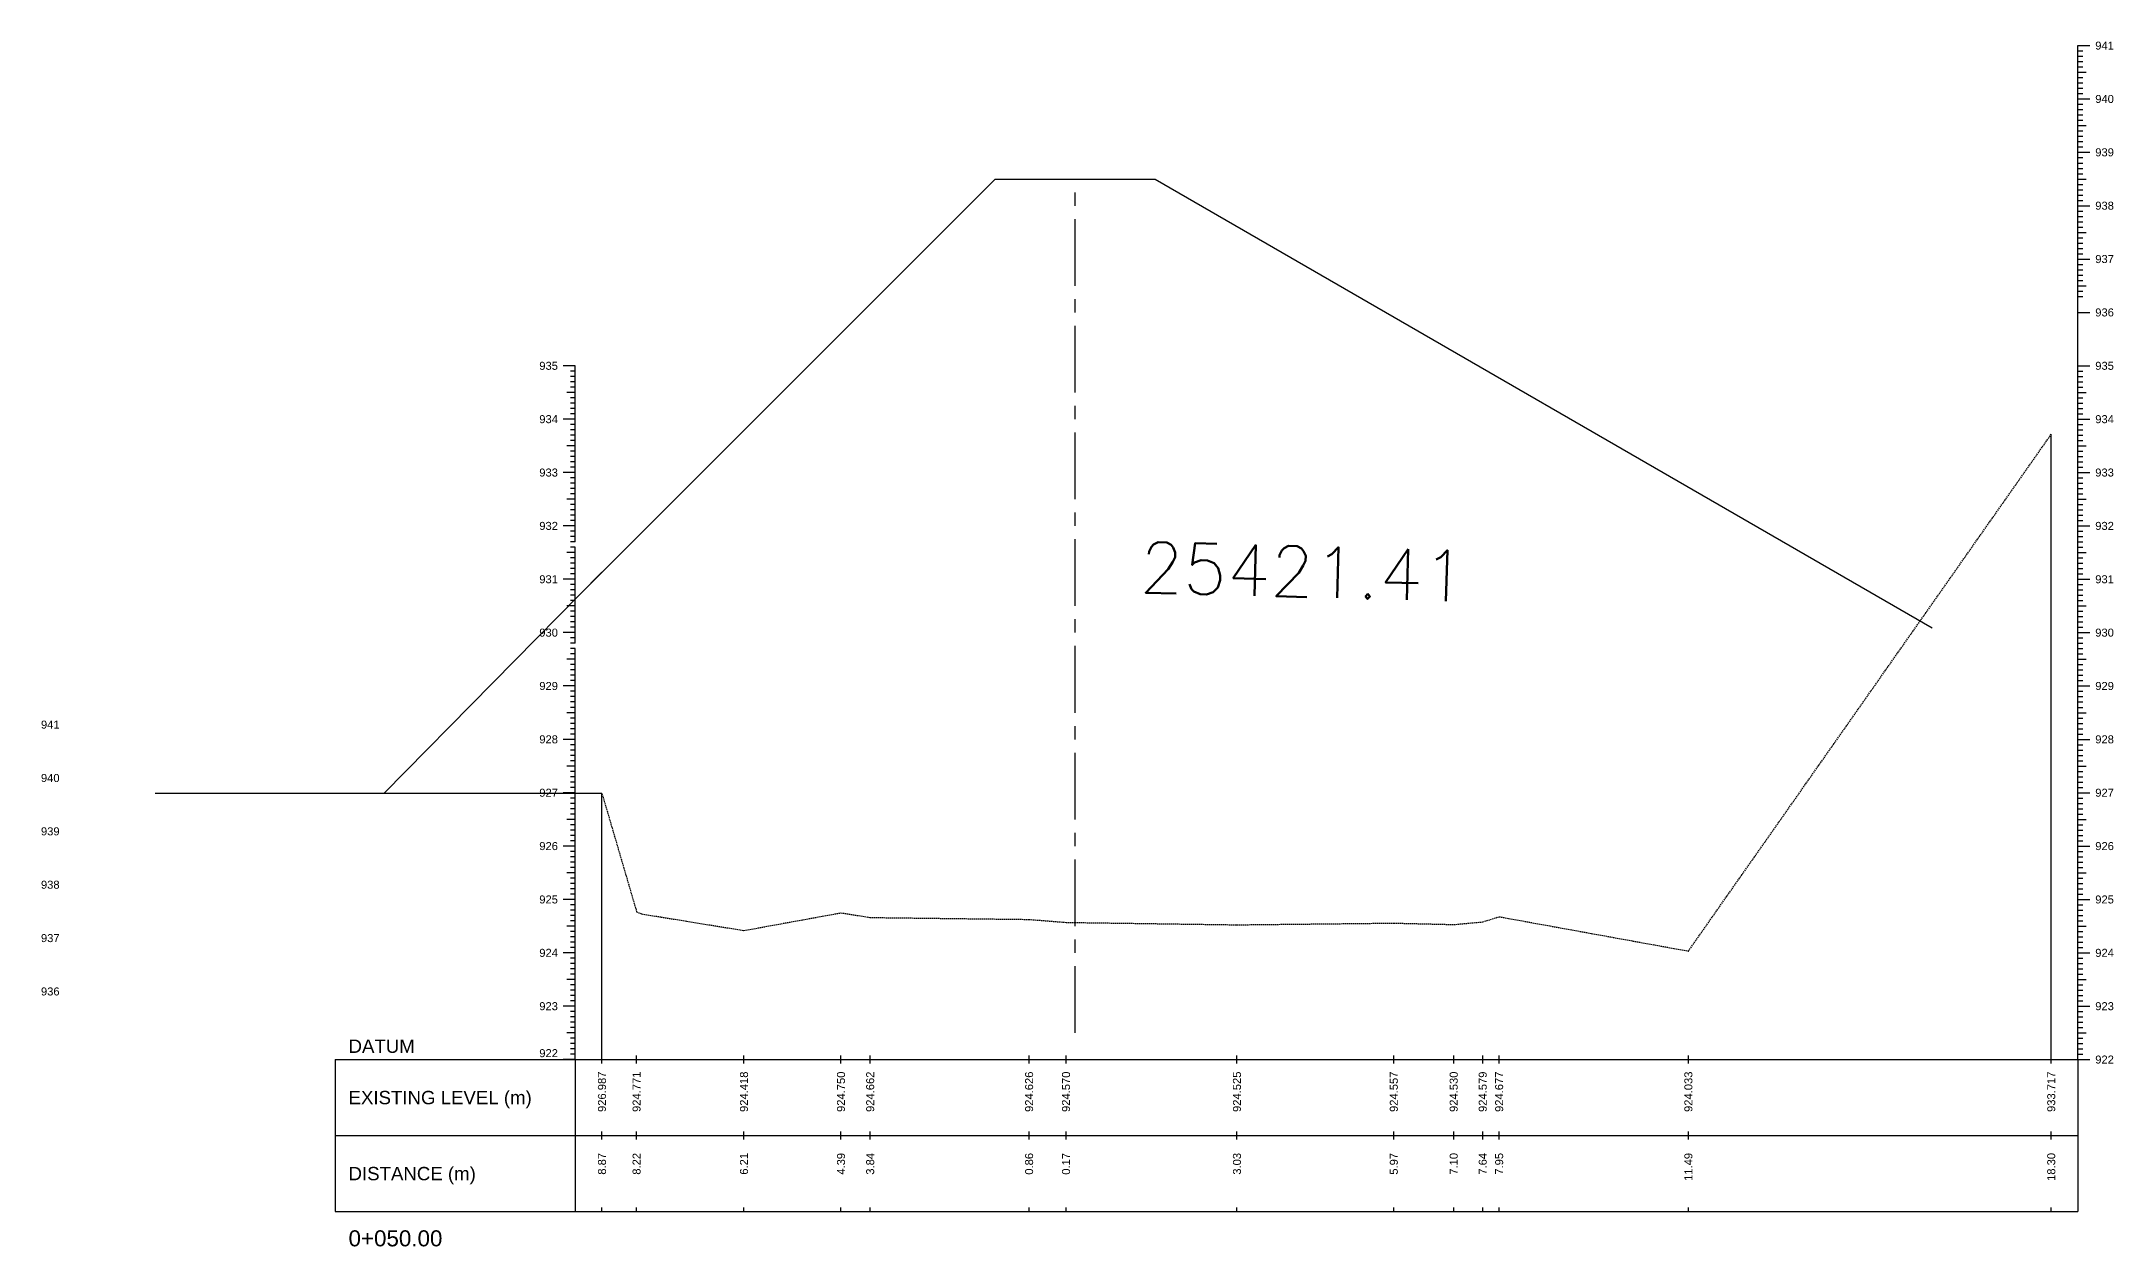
# Model space of a CAD drawing. Header units: millimetres. Extents: x 1849 to 4221, y 1726 to 2718.
# Drawn here: x 2272.4 to 2660.8, y 1781.8 to 2007.6 of the extents above; entities that cross this region are included whole.
import ezdxf
from ezdxf.enums import TextEntityAlignment as Align

# ---------------------------------------------------------------- set-up
doc = ezdxf.new("R2010")
doc.units = ezdxf.units.MM
doc.linetypes.add('CENTER', pattern=[2, 1.25, -0.25, 0.25, -0.25])
doc.linetypes.add('HIDDEN', pattern=[0.375, 0.25, -0.125])
for name, color, linetype in [('CL', 6, 'CENTER'), ('CS_Drawing', 7, 'Continuous'), ('GL', 3, 'HIDDEN')]:
    doc.layers.add(name, color=color, linetype=linetype)
doc.styles.add('romans', font='romans.shx')
doc.styles.get("Standard").update_dxf_attribs({"font": 'arial.ttf'})

msp = doc.modelspace()

# ---------------------------------------------------------------- linework, layer by layer
for p, q in [((2451.15, 1981.87), (2372.45, 1903.17)), ((2451.15, 1981.87), (2481.15, 1981.87)), ((2481.15, 1981.87), (2626.81, 1897.78)), ((2654.12, 1946.87), (2654.12, 1956.87)), ((2377.45, 1908.17), (2336.54, 1866.74)), ((2377.45, 1866.74), (2293.71, 1866.74))]:
    msp.add_line(p, q)
at = {"layer": 'CL', "ltscale": 10}
msp.add_line((2466.15, 1821.87), (2466.15, 1981.87), dxfattribs=at)
at = {"layer": 'CS_Drawing'}
for p, q in [((2654.12, 2006.87), (2656.37, 2006.87)), ((2654.12, 2006.87), (2655.69, 2006.87)), ((2654.12, 2006.87), (2655.02, 2006.87)), ((2654.12, 1956.87), (2654.12, 2006.87)), ((2654.12, 2005.87), (2655.02, 2005.87)), ((2654.12, 2004.87), (2655.02, 2004.87)), ((2654.12, 2003.87), (2655.02, 2003.87)), ((2654.12, 2002.87), (2655.02, 2002.87)), ((2654.12, 2001.87), (2655.69, 2001.87)), ((2654.12, 2001.87), (2655.02, 2001.87)), ((2654.12, 2000.87), (2655.02, 2000.87)), ((2654.12, 1999.87), (2655.02, 1999.87)), ((2654.12, 1998.87), (2655.02, 1998.87)), ((2654.12, 1997.87), (2655.02, 1997.87)), ((2654.12, 1996.87), (2656.37, 1996.87)), ((2654.12, 1996.87), (2655.69, 1996.87)), ((2654.12, 1996.87), (2655.02, 1996.87)), ((2654.12, 1995.87), (2655.02, 1995.87)), ((2654.12, 1994.87), (2655.02, 1994.87)), ((2654.12, 1993.87), (2655.02, 1993.87)), ((2654.12, 1992.87), (2655.02, 1992.87)), ((2654.12, 1991.87), (2655.69, 1991.87)), ((2654.12, 1991.87), (2655.02, 1991.87)), ((2654.12, 1990.87), (2655.02, 1990.87)), ((2654.12, 1989.87), (2655.02, 1989.87)), ((2654.12, 1988.87), (2655.02, 1988.87)), ((2654.12, 1987.87), (2655.02, 1987.87)), ((2654.12, 1986.87), (2656.37, 1986.87)), ((2654.12, 1986.87), (2655.69, 1986.87)), ((2654.12, 1986.87), (2655.02, 1986.87)), ((2654.12, 1985.87), (2655.02, 1985.87)), ((2654.12, 1984.87), (2655.02, 1984.87)), ((2654.12, 1983.87), (2655.02, 1983.87)), ((2654.12, 1982.87), (2655.02, 1982.87)), ((2654.12, 1981.87), (2655.69, 1981.87)), ((2654.12, 1981.87), (2655.02, 1981.87)), ((2654.12, 1980.87), (2655.02, 1980.87)), ((2654.12, 1979.87), (2655.02, 1979.87)), ((2654.12, 1978.87), (2655.02, 1978.87)), ((2654.12, 1977.87), (2655.02, 1977.87)), ((2654.12, 1976.87), (2656.37, 1976.87)), ((2654.12, 1976.87), (2655.69, 1976.87)), ((2654.12, 1976.87), (2655.02, 1976.87)), ((2654.12, 1975.87), (2655.02, 1975.87)), ((2654.12, 1974.87), (2655.02, 1974.87)), ((2654.12, 1973.87), (2655.02, 1973.87)), ((2654.12, 1972.87), (2655.02, 1972.87)), ((2654.12, 1971.87), (2655.69, 1971.87)), ((2654.12, 1971.87), (2655.02, 1971.87)), ((2654.12, 1970.87), (2655.02, 1970.87)), ((2654.12, 1969.87), (2655.02, 1969.87)), ((2654.12, 1968.87), (2655.02, 1968.87)), ((2654.12, 1967.87), (2655.02, 1967.87)), ((2654.12, 1966.87), (2656.37, 1966.87)), ((2654.12, 1966.87), (2655.69, 1966.87)), ((2654.12, 1966.87), (2655.02, 1966.87)), ((2654.12, 1965.87), (2655.02, 1965.87)), ((2654.12, 1964.87), (2655.02, 1964.87)), ((2654.12, 1963.87), (2655.02, 1963.87)), ((2654.12, 1962.87), (2655.02, 1962.87)), ((2654.12, 1961.87), (2655.69, 1961.87)), ((2654.12, 1961.87), (2655.02, 1961.87)), ((2654.12, 1960.87), (2655.02, 1960.87)), ((2654.12, 1959.87), (2655.02, 1959.87)), ((2654.12, 1956.87), (2656.37, 1956.87)), ((2372.45, 1946.87), (2370.2, 1946.87)), ((2372.45, 1946.87), (2370.88, 1946.87)), ((2372.45, 1946.87), (2371.55, 1946.87)), ((2372.45, 1913.87), (2372.45, 1946.87)), ((2654.12, 1946.87), (2656.37, 1946.87)), ((2654.12, 1946.87), (2655.69, 1946.87)), ((2654.12, 1946.87), (2655.02, 1946.87)), ((2654.12, 1816.87), (2654.12, 1946.87)), ((2372.45, 1945.87), (2371.55, 1945.87)), ((2372.45, 1944.87), (2371.55, 1944.87)), ((2372.45, 1943.87), (2371.55, 1943.87)), ((2372.45, 1942.87), (2371.55, 1942.87)), ((2654.12, 1945.87), (2655.02, 1945.87)), ((2654.12, 1944.87), (2655.02, 1944.87)), ((2654.12, 1943.87), (2655.02, 1943.87)), ((2654.12, 1942.87), (2655.02, 1942.87)), ((2372.45, 1941.87), (2370.88, 1941.87)), ((2372.45, 1941.87), (2371.55, 1941.87)), ((2372.45, 1940.87), (2371.55, 1940.87)), ((2372.45, 1939.87), (2371.55, 1939.87)), ((2372.45, 1938.87), (2371.55, 1938.87)), ((2654.12, 1941.87), (2655.69, 1941.87)), ((2654.12, 1941.87), (2655.02, 1941.87)), ((2654.12, 1940.87), (2655.02, 1940.87)), ((2654.12, 1939.87), (2655.02, 1939.87)), ((2654.12, 1938.87), (2655.02, 1938.87)), ((2372.45, 1936.87), (2370.2, 1936.87)), ((2372.45, 1936.87), (2370.88, 1936.87)), ((2372.45, 1937.87), (2371.55, 1937.87)), ((2372.45, 1936.87), (2371.55, 1936.87)), ((2372.45, 1935.87), (2371.55, 1935.87)), ((2372.45, 1934.87), (2371.55, 1934.87)), ((2654.12, 1937.87), (2655.02, 1937.87)), ((2654.12, 1936.87), (2656.37, 1936.87)), ((2654.12, 1936.87), (2655.69, 1936.87)), ((2654.12, 1936.87), (2655.02, 1936.87)), ((2654.12, 1935.87), (2655.02, 1935.87)), ((2654.12, 1934.87), (2655.02, 1934.87)), ((2372.45, 1931.87), (2370.88, 1931.87)), ((2372.45, 1933.87), (2371.55, 1933.87)), ((2372.45, 1932.87), (2371.55, 1932.87)), ((2372.45, 1931.87), (2371.55, 1931.87)), ((2372.45, 1930.87), (2371.55, 1930.87)), ((2649.12, 1816.87), (2649.12, 1934.04)), ((2654.12, 1933.87), (2655.02, 1933.87)), ((2654.12, 1932.87), (2655.02, 1932.87)), ((2654.12, 1931.87), (2655.69, 1931.87)), ((2654.12, 1931.87), (2655.02, 1931.87)), ((2654.12, 1930.87), (2655.02, 1930.87)), ((2372.45, 1926.87), (2370.2, 1926.87)), ((2372.45, 1926.87), (2370.88, 1926.87)), ((2372.45, 1929.87), (2371.55, 1929.87)), ((2372.45, 1928.87), (2371.55, 1928.87)), ((2372.45, 1927.87), (2371.55, 1927.87)), ((2372.45, 1926.87), (2371.55, 1926.87)), ((2654.12, 1929.87), (2655.02, 1929.87)), ((2654.12, 1928.87), (2655.02, 1928.87)), ((2654.12, 1927.87), (2655.02, 1927.87)), ((2654.12, 1926.87), (2656.37, 1926.87)), ((2654.12, 1926.87), (2655.69, 1926.87)), ((2654.12, 1926.87), (2655.02, 1926.87)), ((2372.45, 1925.87), (2371.55, 1925.87)), ((2372.45, 1924.87), (2371.55, 1924.87)), ((2372.45, 1923.87), (2371.55, 1923.87)), ((2372.45, 1922.87), (2371.55, 1922.87)), ((2654.12, 1925.87), (2655.02, 1925.87)), ((2654.12, 1924.87), (2655.02, 1924.87)), ((2654.12, 1923.87), (2655.02, 1923.87)), ((2654.12, 1922.87), (2655.02, 1922.87)), ((2372.45, 1921.87), (2370.88, 1921.87)), ((2372.45, 1921.87), (2371.55, 1921.87)), ((2372.45, 1920.87), (2371.55, 1920.87)), ((2372.45, 1919.87), (2371.55, 1919.87)), ((2372.45, 1918.87), (2371.55, 1918.87)), ((2654.12, 1921.87), (2655.69, 1921.87)), ((2654.12, 1921.87), (2655.02, 1921.87)), ((2654.12, 1920.87), (2655.02, 1920.87)), ((2654.12, 1919.87), (2655.02, 1919.87)), ((2654.12, 1918.87), (2655.02, 1918.87)), ((2372.45, 1916.87), (2370.2, 1916.87)), ((2372.45, 1916.87), (2370.88, 1916.87)), ((2372.45, 1917.87), (2371.55, 1917.87)), ((2372.45, 1916.87), (2371.55, 1916.87)), ((2372.45, 1915.87), (2371.55, 1915.87)), ((2654.12, 1917.87), (2655.02, 1917.87)), ((2654.12, 1916.87), (2656.37, 1916.87)), ((2654.12, 1916.87), (2655.69, 1916.87)), ((2654.12, 1916.87), (2655.02, 1916.87)), ((2654.12, 1915.87), (2655.02, 1915.87)), ((2372.45, 1911.87), (2370.88, 1911.87)), ((2372.45, 1914.87), (2371.55, 1914.87)), ((2372.45, 1913.87), (2371.55, 1913.87)), ((2372.45, 1912.87), (2371.55, 1912.87)), ((2372.45, 1911.87), (2371.55, 1911.87)), ((2372.45, 1894.87), (2372.45, 1912.87)), ((2654.12, 1914.87), (2655.02, 1914.87)), ((2654.12, 1913.87), (2655.02, 1913.87)), ((2654.12, 1912.87), (2655.02, 1912.87)), ((2654.12, 1911.87), (2655.69, 1911.87)), ((2654.12, 1911.87), (2655.02, 1911.87)), ((2372.45, 1910.87), (2371.55, 1910.87)), ((2372.45, 1909.87), (2371.55, 1909.87)), ((2372.45, 1908.87), (2371.55, 1908.87)), ((2372.45, 1907.87), (2371.55, 1907.87)), ((2654.12, 1910.87), (2655.02, 1910.87)), ((2654.12, 1909.87), (2655.02, 1909.87)), ((2654.12, 1908.87), (2655.02, 1908.87)), ((2654.12, 1907.87), (2655.02, 1907.87)), ((2372.45, 1906.87), (2370.2, 1906.87)), ((2372.45, 1906.87), (2370.88, 1906.87)), ((2372.45, 1906.87), (2371.55, 1906.87)), ((2372.45, 1905.87), (2371.55, 1905.87)), ((2372.45, 1904.87), (2371.55, 1904.87)), ((2372.45, 1903.87), (2371.55, 1903.87)), ((2654.12, 1906.87), (2656.37, 1906.87)), ((2654.12, 1906.87), (2655.69, 1906.87)), ((2654.12, 1906.87), (2655.02, 1906.87)), ((2654.12, 1905.87), (2655.02, 1905.87)), ((2654.12, 1904.87), (2655.02, 1904.87)), ((2654.12, 1903.87), (2655.02, 1903.87)), ((2372.45, 1901.87), (2370.88, 1901.87)), ((2372.45, 1902.87), (2371.55, 1902.87)), ((2372.45, 1901.87), (2371.55, 1901.87)), ((2372.45, 1900.87), (2371.55, 1900.87)), ((2372.45, 1899.87), (2371.55, 1899.87)), ((2654.12, 1902.87), (2655.02, 1902.87)), ((2654.12, 1901.87), (2655.69, 1901.87)), ((2654.12, 1901.87), (2655.02, 1901.87)), ((2654.12, 1900.87), (2655.02, 1900.87)), ((2654.12, 1899.87), (2655.02, 1899.87)), ((2372.45, 1896.87), (2370.2, 1896.87)), ((2372.45, 1896.87), (2370.88, 1896.87)), ((2372.45, 1898.87), (2371.55, 1898.87)), ((2372.45, 1897.87), (2371.55, 1897.87)), ((2372.45, 1896.87), (2371.55, 1896.87)), ((2372.45, 1895.87), (2371.55, 1895.87)), ((2654.12, 1898.87), (2655.02, 1898.87)), ((2654.12, 1897.87), (2655.02, 1897.87)), ((2654.12, 1896.87), (2656.37, 1896.87)), ((2654.12, 1896.87), (2655.69, 1896.87)), ((2654.12, 1896.87), (2655.02, 1896.87)), ((2654.12, 1895.87), (2655.02, 1895.87)), ((2372.45, 1891.87), (2370.88, 1891.87)), ((2372.45, 1894.87), (2371.55, 1894.87)), ((2372.45, 1893.87), (2371.55, 1893.87)), ((2372.45, 1892.87), (2371.55, 1892.87)), ((2372.45, 1891.87), (2371.55, 1891.87)), ((2372.45, 1816.87), (2372.45, 1893.87)), ((2654.12, 1894.87), (2655.02, 1894.87)), ((2654.12, 1893.87), (2655.02, 1893.87)), ((2654.12, 1892.87), (2655.02, 1892.87)), ((2654.12, 1891.87), (2655.69, 1891.87)), ((2654.12, 1891.87), (2655.02, 1891.87)), ((2372.45, 1890.87), (2371.55, 1890.87)), ((2372.45, 1889.87), (2371.55, 1889.87)), ((2372.45, 1888.87), (2371.55, 1888.87)), ((2372.45, 1887.87), (2371.55, 1887.87)), ((2654.12, 1890.87), (2655.02, 1890.87)), ((2654.12, 1889.87), (2655.02, 1889.87)), ((2654.12, 1888.87), (2655.02, 1888.87)), ((2654.12, 1887.87), (2655.02, 1887.87)), ((2372.45, 1886.87), (2370.2, 1886.87)), ((2372.45, 1886.87), (2370.88, 1886.87)), ((2372.45, 1886.87), (2371.55, 1886.87)), ((2372.45, 1885.87), (2371.55, 1885.87)), ((2372.45, 1884.87), (2371.55, 1884.87)), ((2372.45, 1883.87), (2371.55, 1883.87)), ((2654.12, 1886.87), (2656.37, 1886.87)), ((2654.12, 1886.87), (2655.69, 1886.87)), ((2654.12, 1886.87), (2655.02, 1886.87)), ((2654.12, 1885.87), (2655.02, 1885.87)), ((2654.12, 1884.87), (2655.02, 1884.87)), ((2654.12, 1883.87), (2655.02, 1883.87)), ((2372.45, 1881.87), (2370.88, 1881.87)), ((2372.45, 1882.87), (2371.55, 1882.87)), ((2372.45, 1881.87), (2371.55, 1881.87)), ((2372.45, 1880.87), (2371.55, 1880.87)), ((2654.12, 1882.87), (2655.02, 1882.87)), ((2654.12, 1881.87), (2655.69, 1881.87)), ((2654.12, 1881.87), (2655.02, 1881.87)), ((2654.12, 1880.87), (2655.02, 1880.87)), ((2372.45, 1876.87), (2370.2, 1876.87)), ((2372.45, 1876.87), (2370.88, 1876.87)), ((2372.45, 1879.87), (2371.55, 1879.87)), ((2372.45, 1878.87), (2371.55, 1878.87)), ((2372.45, 1877.87), (2371.55, 1877.87)), ((2372.45, 1876.87), (2371.55, 1876.87)), ((2654.12, 1879.87), (2655.02, 1879.87)), ((2654.12, 1878.87), (2655.02, 1878.87)), ((2654.12, 1877.87), (2655.02, 1877.87)), ((2654.12, 1876.87), (2656.37, 1876.87)), ((2654.12, 1876.87), (2655.69, 1876.87)), ((2654.12, 1876.87), (2655.02, 1876.87)), ((2372.45, 1875.87), (2371.55, 1875.87)), ((2372.45, 1874.87), (2371.55, 1874.87)), ((2372.45, 1873.87), (2371.55, 1873.87)), ((2372.45, 1872.87), (2371.55, 1872.87)), ((2654.12, 1875.87), (2655.02, 1875.87)), ((2654.12, 1874.87), (2655.02, 1874.87)), ((2654.12, 1873.87), (2655.02, 1873.87)), ((2654.12, 1872.87), (2655.02, 1872.87)), ((2372.45, 1871.87), (2370.88, 1871.87)), ((2372.45, 1871.87), (2371.55, 1871.87)), ((2372.45, 1870.87), (2371.55, 1870.87)), ((2372.45, 1869.87), (2371.55, 1869.87)), ((2372.45, 1868.87), (2371.55, 1868.87)), ((2654.12, 1871.87), (2655.69, 1871.87)), ((2654.12, 1871.87), (2655.02, 1871.87)), ((2654.12, 1870.87), (2655.02, 1870.87)), ((2654.12, 1869.87), (2655.02, 1869.87)), ((2654.12, 1868.87), (2655.02, 1868.87)), ((2372.45, 1866.87), (2370.2, 1866.87)), ((2372.45, 1866.87), (2370.88, 1866.87)), ((2372.45, 1867.87), (2371.55, 1867.87)), ((2372.45, 1866.87), (2371.55, 1866.87)), ((2372.45, 1865.87), (2371.55, 1865.87)), ((2372.45, 1864.87), (2371.55, 1864.87)), ((2377.45, 1816.87), (2377.45, 1866.74)), ((2654.12, 1867.87), (2655.02, 1867.87)), ((2654.12, 1866.87), (2656.37, 1866.87)), ((2654.12, 1866.87), (2655.69, 1866.87)), ((2654.12, 1866.87), (2655.02, 1866.87)), ((2654.12, 1865.87), (2655.02, 1865.87)), ((2654.12, 1864.87), (2655.02, 1864.87)), ((2372.45, 1861.87), (2370.88, 1861.87)), ((2372.45, 1863.87), (2371.55, 1863.87)), ((2372.45, 1862.87), (2371.55, 1862.87)), ((2372.45, 1861.87), (2371.55, 1861.87)), ((2372.45, 1860.87), (2371.55, 1860.87)), ((2654.12, 1863.87), (2655.02, 1863.87)), ((2654.12, 1862.87), (2655.02, 1862.87)), ((2654.12, 1861.87), (2655.69, 1861.87)), ((2654.12, 1861.87), (2655.02, 1861.87)), ((2654.12, 1860.87), (2655.02, 1860.87)), ((2372.45, 1856.87), (2370.2, 1856.87)), ((2372.45, 1856.87), (2370.88, 1856.87)), ((2372.45, 1859.87), (2371.55, 1859.87)), ((2372.45, 1858.87), (2371.55, 1858.87)), ((2372.45, 1857.87), (2371.55, 1857.87)), ((2372.45, 1856.87), (2371.55, 1856.87)), ((2654.12, 1859.87), (2655.02, 1859.87)), ((2654.12, 1858.87), (2655.02, 1858.87)), ((2654.12, 1857.87), (2655.02, 1857.87)), ((2654.12, 1856.87), (2656.37, 1856.87)), ((2654.12, 1856.87), (2655.69, 1856.87)), ((2654.12, 1856.87), (2655.02, 1856.87)), ((2372.45, 1855.87), (2371.55, 1855.87)), ((2372.45, 1854.87), (2371.55, 1854.87)), ((2372.45, 1853.87), (2371.55, 1853.87)), ((2372.45, 1852.87), (2371.55, 1852.87)), ((2654.12, 1855.87), (2655.02, 1855.87)), ((2654.12, 1854.87), (2655.02, 1854.87)), ((2654.12, 1853.87), (2655.02, 1853.87)), ((2654.12, 1852.87), (2655.02, 1852.87)), ((2372.45, 1851.87), (2370.88, 1851.87)), ((2372.45, 1851.87), (2371.55, 1851.87)), ((2372.45, 1850.87), (2371.55, 1850.87)), ((2372.45, 1849.87), (2371.55, 1849.87)), ((2372.45, 1848.87), (2371.55, 1848.87)), ((2654.12, 1851.87), (2655.69, 1851.87)), ((2654.12, 1851.87), (2655.02, 1851.87)), ((2654.12, 1850.87), (2655.02, 1850.87)), ((2654.12, 1849.87), (2655.02, 1849.87)), ((2654.12, 1848.87), (2655.02, 1848.87)), ((2372.45, 1846.87), (2370.2, 1846.87)), ((2372.45, 1846.87), (2370.88, 1846.87)), ((2372.45, 1847.87), (2371.55, 1847.87)), ((2372.45, 1846.87), (2371.55, 1846.87)), ((2372.45, 1845.87), (2371.55, 1845.87)), ((2654.12, 1847.87), (2655.02, 1847.87)), ((2654.12, 1846.87), (2656.37, 1846.87)), ((2654.12, 1846.87), (2655.69, 1846.87)), ((2654.12, 1846.87), (2655.02, 1846.87)), ((2654.12, 1845.87), (2655.02, 1845.87)), ((2372.45, 1841.87), (2370.88, 1841.87)), ((2372.45, 1844.87), (2371.55, 1844.87)), ((2372.45, 1843.87), (2371.55, 1843.87)), ((2372.45, 1842.87), (2371.55, 1842.87)), ((2372.45, 1841.87), (2371.55, 1841.87)), ((2654.12, 1844.87), (2655.02, 1844.87)), ((2654.12, 1843.87), (2655.02, 1843.87)), ((2654.12, 1842.87), (2655.02, 1842.87)), ((2654.12, 1841.87), (2655.69, 1841.87)), ((2654.12, 1841.87), (2655.02, 1841.87)), ((2372.45, 1840.87), (2371.55, 1840.87)), ((2372.45, 1839.87), (2371.55, 1839.87)), ((2372.45, 1838.87), (2371.55, 1838.87)), ((2372.45, 1837.87), (2371.55, 1837.87)), ((2654.12, 1840.87), (2655.02, 1840.87)), ((2654.12, 1839.87), (2655.02, 1839.87)), ((2654.12, 1838.87), (2655.02, 1838.87)), ((2654.12, 1837.87), (2655.02, 1837.87)), ((2372.45, 1836.87), (2370.2, 1836.87)), ((2372.45, 1836.87), (2370.88, 1836.87)), ((2372.45, 1836.87), (2371.55, 1836.87)), ((2372.45, 1835.87), (2371.55, 1835.87)), ((2372.45, 1834.87), (2371.55, 1834.87)), ((2372.45, 1833.87), (2371.55, 1833.87)), ((2654.12, 1836.87), (2656.37, 1836.87)), ((2654.12, 1836.87), (2655.69, 1836.87)), ((2654.12, 1836.87), (2655.02, 1836.87)), ((2654.12, 1835.87), (2655.02, 1835.87)), ((2654.12, 1834.87), (2655.02, 1834.87)), ((2654.12, 1833.87), (2655.02, 1833.87)), ((2372.45, 1831.87), (2370.88, 1831.87)), ((2372.45, 1832.87), (2371.55, 1832.87)), ((2372.45, 1831.87), (2371.55, 1831.87)), ((2372.45, 1830.87), (2371.55, 1830.87)), ((2372.45, 1829.87), (2371.55, 1829.87)), ((2654.12, 1832.87), (2655.02, 1832.87)), ((2654.12, 1831.87), (2655.69, 1831.87)), ((2654.12, 1831.87), (2655.02, 1831.87)), ((2654.12, 1830.87), (2655.02, 1830.87)), ((2654.12, 1829.87), (2655.02, 1829.87)), ((2372.45, 1826.87), (2370.2, 1826.87)), ((2372.45, 1826.87), (2370.88, 1826.87)), ((2372.45, 1828.87), (2371.55, 1828.87)), ((2372.45, 1827.87), (2371.55, 1827.87)), ((2372.45, 1826.87), (2371.55, 1826.87)), ((2372.45, 1825.87), (2371.55, 1825.87)), ((2654.12, 1828.87), (2655.02, 1828.87)), ((2654.12, 1827.87), (2655.02, 1827.87)), ((2654.12, 1826.87), (2656.37, 1826.87)), ((2654.12, 1826.87), (2655.69, 1826.87)), ((2654.12, 1826.87), (2655.02, 1826.87)), ((2654.12, 1825.87), (2655.02, 1825.87)), ((2372.45, 1821.87), (2370.88, 1821.87)), ((2372.45, 1824.87), (2371.55, 1824.87)), ((2372.45, 1823.87), (2371.55, 1823.87)), ((2372.45, 1822.87), (2371.55, 1822.87)), ((2372.45, 1821.87), (2371.55, 1821.87)), ((2654.12, 1824.87), (2655.02, 1824.87)), ((2654.12, 1823.87), (2655.02, 1823.87)), ((2654.12, 1822.87), (2655.02, 1822.87)), ((2654.12, 1821.87), (2655.69, 1821.87)), ((2654.12, 1821.87), (2655.02, 1821.87)), ((2372.45, 1820.87), (2371.55, 1820.87)), ((2372.45, 1819.87), (2371.55, 1819.87)), ((2372.45, 1818.87), (2371.55, 1818.87)), ((2372.45, 1817.87), (2371.55, 1817.87)), ((2654.12, 1820.87), (2655.02, 1820.87)), ((2654.12, 1819.87), (2655.02, 1819.87)), ((2654.12, 1818.87), (2655.02, 1818.87)), ((2654.12, 1817.87), (2655.02, 1817.87)), ((2327.45, 1816.87), (2372.45, 1816.87)), ((2327.45, 1816.87), (2327.45, 1788.37)), ((2372.45, 1816.87), (2370.2, 1816.87)), ((2372.45, 1816.87), (2370.88, 1816.87)), ((2372.45, 1816.87), (2371.55, 1816.87)), ((2372.45, 1816.87), (2654.12, 1816.87)), ((2372.45, 1816.87), (2372.45, 1788.37)), ((2377.45, 1816.12), (2377.45, 1817.62)), ((2383.94, 1816.12), (2383.94, 1817.62)), ((2404.07, 1816.12), (2404.07, 1817.62)), ((2422.26, 1816.12), (2422.26, 1817.62)), ((2427.73, 1816.12), (2427.73, 1817.62)), ((2457.52, 1816.12), (2457.52, 1817.62)), ((2464.44, 1816.12), (2464.44, 1817.62)), ((2496.48, 1816.12), (2496.48, 1817.62)), ((2525.88, 1816.12), (2525.88, 1817.62)), ((2537.11, 1816.12), (2537.11, 1817.62)), ((2542.55, 1816.12), (2542.55, 1817.62)), ((2545.63, 1816.12), (2545.63, 1817.62)), ((2581.1, 1816.12), (2581.1, 1817.62)), ((2649.12, 1816.12), (2649.12, 1817.62)), ((2654.12, 1816.87), (2656.37, 1816.87)), ((2654.12, 1816.87), (2655.69, 1816.87)), ((2654.12, 1816.87), (2655.02, 1816.87)), ((2654.12, 1816.87), (2654.12, 1788.37)), ((2327.45, 1802.62), (2372.45, 1802.62)), ((2372.45, 1802.62), (2654.12, 1802.62)), ((2372.45, 1802.62), (2654.12, 1802.62)), ((2377.45, 1801.87), (2377.45, 1803.37)), ((2383.94, 1801.87), (2383.94, 1803.37)), ((2404.07, 1801.87), (2404.07, 1803.37)), ((2422.26, 1801.87), (2422.26, 1803.37)), ((2427.73, 1801.87), (2427.73, 1803.37)), ((2457.52, 1801.87), (2457.52, 1803.37)), ((2464.44, 1801.87), (2464.44, 1803.37)), ((2496.48, 1801.87), (2496.48, 1803.37)), ((2525.88, 1801.87), (2525.88, 1803.37)), ((2537.11, 1801.87), (2537.11, 1803.37)), ((2542.55, 1801.87), (2542.55, 1803.37)), ((2545.63, 1801.87), (2545.63, 1803.37)), ((2581.1, 1801.87), (2581.1, 1803.37)), ((2649.12, 1801.87), (2649.12, 1803.37)), ((2327.45, 1788.37), (2372.45, 1788.37)), ((2372.45, 1788.37), (2654.12, 1788.37)), ((2377.45, 1788.37), (2377.45, 1789.12)), ((2383.94, 1788.37), (2383.94, 1789.12)), ((2404.07, 1788.37), (2404.07, 1789.12)), ((2422.26, 1788.37), (2422.26, 1789.12)), ((2427.73, 1788.37), (2427.73, 1789.12)), ((2457.52, 1788.37), (2457.52, 1789.12)), ((2464.44, 1788.37), (2464.44, 1789.12)), ((2496.48, 1788.37), (2496.48, 1789.12)), ((2525.88, 1788.37), (2525.88, 1789.12)), ((2537.11, 1788.37), (2537.11, 1789.12)), ((2542.55, 1788.37), (2542.55, 1789.12)), ((2545.63, 1788.37), (2545.63, 1789.12)), ((2581.1, 1788.37), (2581.1, 1789.12)), ((2649.12, 1788.37), (2649.12, 1789.12))]:
    msp.add_line(p, q, dxfattribs=at)
at = {"layer": 'GL'}
msp.add_lwpolyline([(2377.45, 1866.74), (2383.94, 1844.58), (2384.88, 1844.17), (2404.07, 1841.05), (2422.26, 1844.37), (2427.73, 1843.49), (2457.52, 1843.13), (2464.44, 1842.57), (2466.15, 1842.55), (2496.48, 1842.12), (2525.88, 1842.44), (2537.11, 1842.17), (2542.55, 1842.66), (2545.63, 1843.64), (2581.1, 1837.2), (2649.12, 1934.04)], dxfattribs=at)

# ---------------------------------------------------------------- texts
at = {"style": 'romans'}
msp.add_text('25421.41', height=9.52, rotation=358.4099, dxfattribs=at).set_placement((2478.16, 1904.39))
at = {"layer": 'CS_Drawing'}
for s, height, p in [('941', 1.5, (2657.37, 2006.87)), ('940', 1.5, (2657.37, 1996.87)), ('939', 1.5, (2657.37, 1986.87)), ('938', 1.5, (2657.37, 1976.87)), ('937', 1.5, (2657.37, 1966.87)), ('936', 1.5, (2657.37, 1956.87)), ('936', 1.5, (2657.37, 1956.87)), ('935', 1.5, (2657.37, 1946.87)), ('934', 1.5, (2657.37, 1936.87)), ('933', 1.5, (2657.37, 1926.87)), ('932', 1.5, (2657.37, 1916.87)), ('931', 1.5, (2657.37, 1906.87)), ('930', 1.5, (2657.37, 1896.87)), ('929', 1.5, (2657.37, 1886.87)), ('941', 1.5, (2272.29, 1879.63)), ('928', 1.5, (2657.37, 1876.87)), ('940', 1.5, (2272.29, 1869.63)), ('927', 1.5, (2657.37, 1866.87)), ('939', 1.5, (2272.29, 1859.63)), ('926', 1.5, (2657.37, 1856.87)), ('938', 1.5, (2272.29, 1849.63)), ('925', 1.5, (2657.37, 1846.87)), ('937', 1.5, (2272.29, 1839.63)), ('924', 1.5, (2657.37, 1836.87)), ('936', 1.5, (2272.29, 1829.63)), ('936', 1.5, (2272.29, 1829.63)), ('923', 1.5, (2657.37, 1826.87)), ('DATUM', 2.5, (2329.95, 1819.37)), ('922', 1.5, (2657.37, 1816.87)), ('922', 1.5, (2657.37, 1816.87)), ('EXISTING LEVEL (m)', 2.5, (2329.95, 1809.75)), ('DISTANCE (m)', 2.5, (2329.95, 1795.5)), ('0+050.00', 3, (2329.95, 1783.37))]:
    msp.add_text(s, height=height, dxfattribs=at).set_placement(p, align=Align.MIDDLE_LEFT)
for s, p in [('935', (2369.2, 1946.87)), ('934', (2369.2, 1936.87)), ('933', (2369.2, 1926.87)), ('932', (2369.2, 1916.87)), ('931', (2369.2, 1906.87)), ('930', (2369.2, 1896.87)), ('929', (2369.2, 1886.87)), ('928', (2369.2, 1876.87)), ('927', (2369.2, 1866.87)), ('926', (2369.2, 1856.87)), ('925', (2369.2, 1846.87)), ('924', (2369.2, 1836.87)), ('923', (2369.2, 1826.87))]:
    msp.add_text(s, height=1.5, dxfattribs=at).set_placement(p, align=Align.MIDDLE_RIGHT)
msp.add_text('922', height=1.5, dxfattribs=at).set_placement((2369.2, 1817.32), align=Align.RIGHT)
for s, p in [('926.987', (2377.45, 1814.62)), ('924.771', (2383.94, 1814.62)), ('924.418', (2404.07, 1814.62)), ('924.750', (2422.26, 1814.62)), ('924.662', (2427.73, 1814.62)), ('924.626', (2457.52, 1814.62)), ('924.570', (2464.44, 1814.62)), ('924.525', (2496.48, 1814.62)), ('924.557', (2525.88, 1814.62)), ('924.530', (2537.11, 1814.62)), ('924.579', (2542.55, 1814.62)), ('924.677', (2545.63, 1814.62)), ('924.033', (2581.1, 1814.62)), ('933.717', (2649.12, 1814.62)), ('8.87', (2377.45, 1799.37)), ('8.22', (2383.94, 1799.37)), ('6.21', (2404.07, 1799.37)), ('4.39', (2422.26, 1799.37)), ('3.84', (2427.73, 1799.37)), ('0.86', (2457.52, 1799.37)), ('0.17', (2464.44, 1799.37)), ('3.03', (2496.48, 1799.37)), ('5.97', (2525.88, 1799.37)), ('7.10', (2537.11, 1799.37)), ('7.64', (2542.55, 1799.37)), ('7.95', (2545.63, 1799.37)), ('11.49', (2581.1, 1799.37)), ('18.30', (2649.12, 1799.37))]:
    msp.add_text(s, height=1.5, rotation=90, dxfattribs=at).set_placement(p, align=Align.MIDDLE_RIGHT)

doc.saveas('drawing.dxf')
